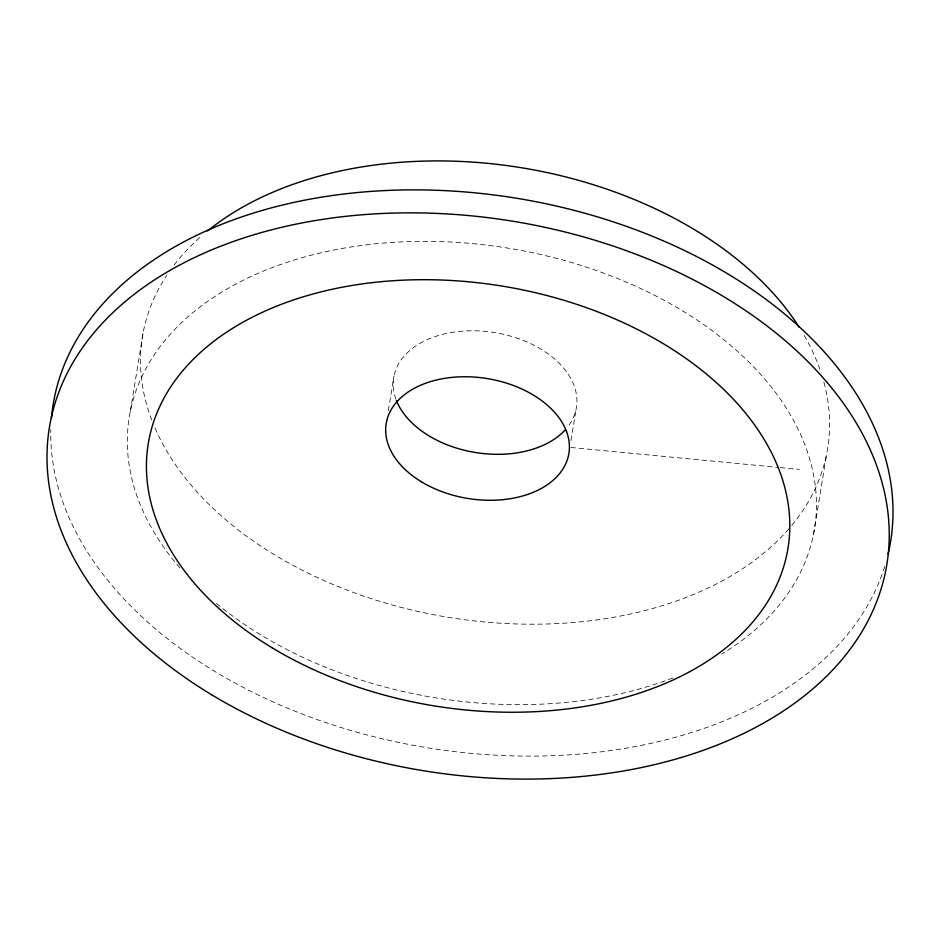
<?xml version="1.0" encoding="UTF-8"?>
<svg xmlns="http://www.w3.org/2000/svg" width="940" height="940" viewBox="0 0 940 940"><rect width="100%" height="100%" fill="white"/><g stroke="black" fill="none" stroke-linecap="round" stroke-linejoin="round"><path stroke-width="0.7" stroke-dasharray="4.7 3.53" d="M130.296 411.414L143.468 330.974M388.314 410.604L393.966 376.129M570.968 440.578L576.138 408.971M813.464 534.566L826.636 454.126M570.862 447.487L778.861 467.462M780.318 467.603L799.223 469.424M395.928 399.206A92.578 60.736 9.3 0 1 494.228 332.513A92.578 60.736 9.3 0 1 567.96 426.572M884.681 566.538A424.293 278.358 9.3 0 1 426.619 747.652A424.293 278.358 9.3 0 1 50.807 429.603M179.893 567.901A347.154 227.75 9.3 0 1 265.162 270.356A347.154 227.75 9.3 0 1 729.264 344.181A347.154 227.75 9.3 0 1 721.685 654.076M672.793 677.94A347.154 227.75 9.3 0 1 214.861 602.117M823.875 382.11A347.154 227.75 9.3 0 1 789.776 527.751M788.86 528.821A347.154 227.75 9.3 0 1 448.686 617.38A347.154 227.75 9.3 0 1 153.901 425.385M151.81 420.145A347.154 227.75 9.3 0 1 166.921 275.091M174.147 264.986A347.154 227.75 9.3 0 1 202.229 235.411M804.147 335.392A347.154 227.75 9.3 0 1 821.102 372.863"/><path stroke-width="1.41" d="M51.465 417.924A424.293 278.358 9.3 0 1 516.13 198.175A424.293 278.358 9.3 0 1 888.124 553.954M207.482 231.017A347.154 227.75 9.3 0 1 799.164 327.202M565.316 429.745A92.578 60.736 9.3 0 1 473.96 452.269A92.578 60.736 9.3 0 1 396.41 400.499M421.555 481.879A92.578 60.736 9.3 0 0 568.618 454.937A92.578 60.736 9.3 0 0 442.411 378.738A92.578 60.736 9.3 0 0 421.555 481.879M211.571 694.719A424.293 278.358 9.3 0 0 885.609 571.238A424.293 278.358 9.3 0 0 307.18 221.969A424.293 278.358 9.3 0 0 211.571 694.719M272.142 647.801A324.124 212.64 9.3 0 0 787.039 553.46A324.124 212.64 9.3 0 0 345.18 286.665A324.124 212.64 9.3 0 0 272.142 647.801"/></g></svg>
